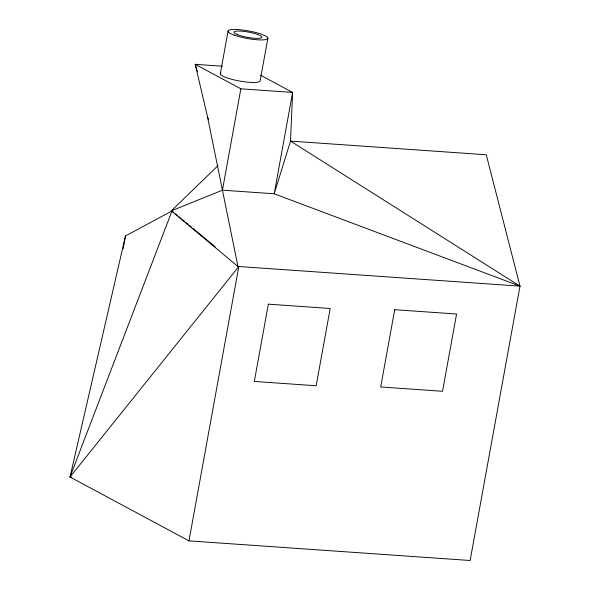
<?xml version="1.0" encoding="UTF-8"?>
<svg xmlns="http://www.w3.org/2000/svg" width="590" height="590" viewBox="0 0 590 590"><rect width="100%" height="100%" fill="white"/><g stroke="black" fill="none" stroke-linecap="round" stroke-linejoin="round"><path stroke-width="0.89" d="M222.533 188.335L222.437 190.172L171.27 210.888L237.947 266.451L519.989 286.143L470.134 560.5L188.97 540.868L70.011 477L125.486 235.926L172.015 210.94L173.423 212.112M123.185 248.611L125.486 235.926M220.306 73.846L228.035 31.3M237.947 266.451L207.525 116.857L195.216 64.303L240.86 88.81L222.437 190.172L274.195 193.786L519.989 286.143L486.256 154.764L290.516 141.099L274.195 193.786L292.618 92.424L260.588 75.225M267.897 38.121L260.168 80.668A20.244 3.828 10.3 0 1 238.013 80.734A20.244 3.828 10.3 0 1 220.889 72.939M188.97 540.868L238.825 266.51L70.011 477L71.847 477.126M70.011 477L172.015 210.94L171.27 210.888L218.042 165.598M222.452 66.205L195.216 64.303L197.326 71.316M240.86 88.81L292.618 92.424L290.516 141.099L519.989 286.143M175.532 213.868L177.642 215.623M179.05 216.788L181.16 218.543M182.561 219.716L184.67 221.471M186.079 222.644L188.188 224.392M189.596 225.564L191.706 227.32M193.114 228.492L215.616 247.21M207.525 116.857L208.513 119.438M268.354 304.175L254.312 381.442L316.159 385.757L330.201 308.489L268.354 304.175M394.725 309.698L380.683 386.966L442.529 391.288L456.572 314.02L394.725 309.698M234.149 35.09A20.244 3.828 10.3 0 0 267.314 39.029A20.244 3.828 10.3 0 0 242.438 30.009A20.244 3.828 10.3 0 0 234.149 35.09M237.822 34.803A14.175 2.677 10.3 0 0 261.333 37.834A14.175 2.677 10.3 0 0 244.754 31.499A14.175 2.677 10.3 0 0 237.822 34.803"/></g></svg>
